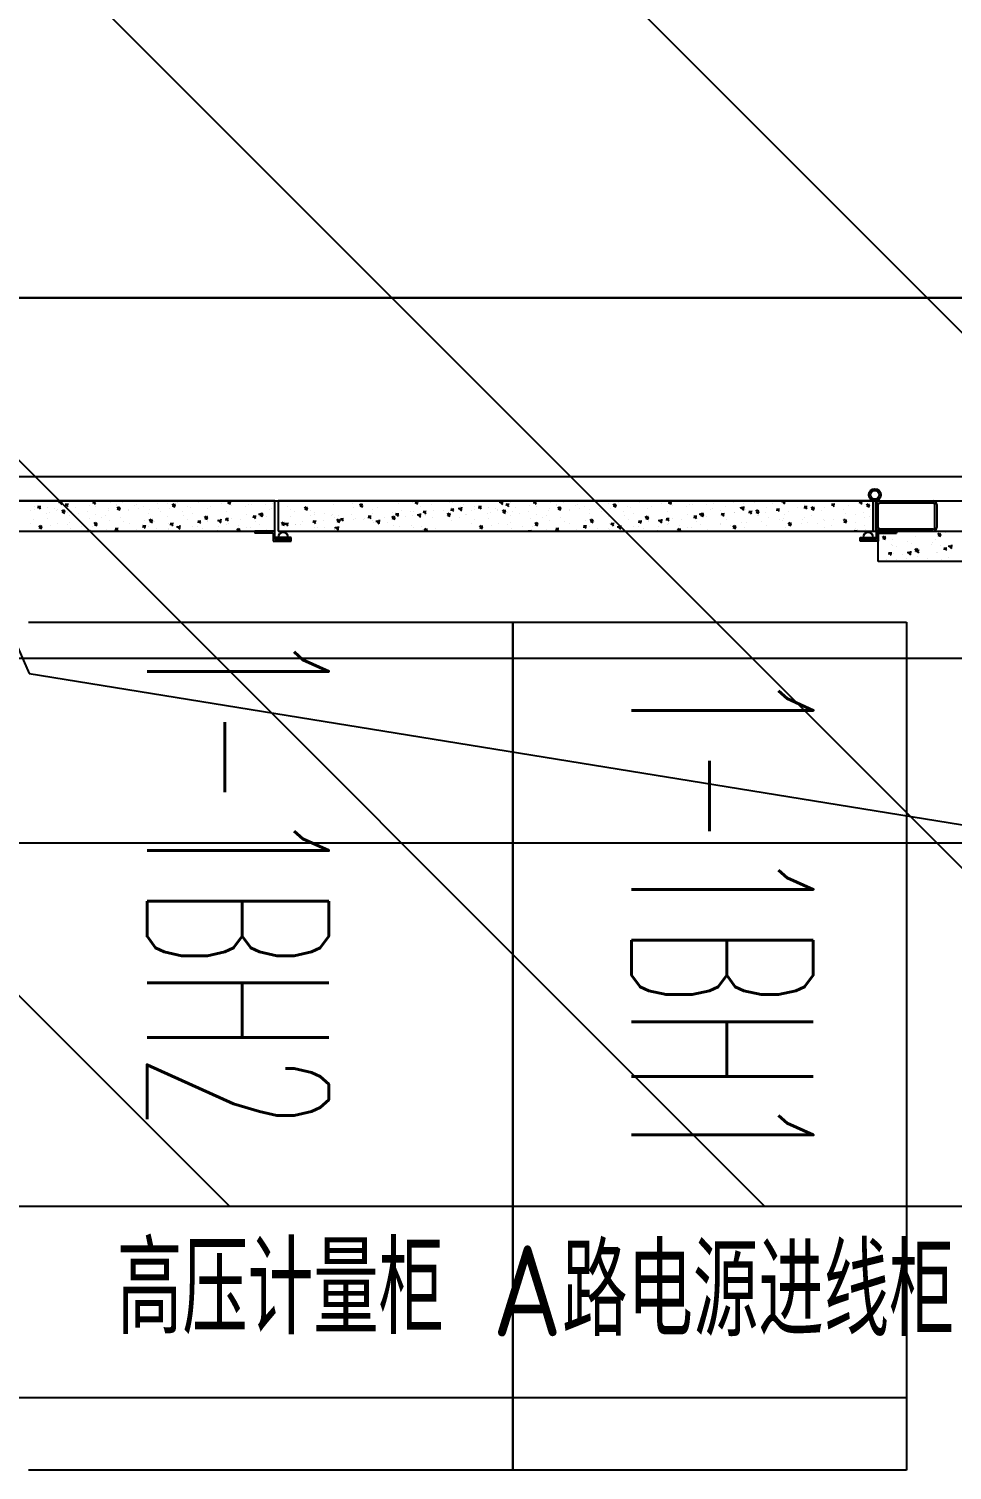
# Model space of a CAD drawing. Extents: x 758840 to 1108724, y -102573 to 143521.
# Drawn here: x 859074 to 860599, y 66293 to 68672 of the extents above; entities that cross this region are included whole.
import ezdxf
from ezdxf.enums import TextEntityAlignment as Align
from ezdxf.xclip import XClip

# ---------------------------------------------------------------- set-up
doc = ezdxf.new("R2010")
doc.units = 0
doc.header["$LTSCALE"] = 1000
doc.header["$MEASUREMENT"] = 0
for name, color, linetype in [('02电气-设备', 255, 'Continuous'), ('02电气-设备基础', 252, 'Continuous'), ('电缆沟', 2, 'Continuous'), ('钢盖板', 6, 'Continuous')]:
    doc.layers.add(name, color=color, linetype=linetype)
doc.styles.get("Standard").update_dxf_attribs({"font": 'gbenor.shx', "bigfont": 'gbcbig.shx'})
doc.styles.add('样式 1', font='simplex8.shx', dxfattribs={"width": 0.7, "height": 6.5, "bigfont": 'hztxt.shx'})

# ---------------------------------------------------------------- blocks, each defined once
blk = doc.blocks.new('BD4-PAL0101-HVPM02')
at = {"layer": '02电气-设备'}
for p, q in [((8381447.4, -4146404.4), (8394807.4, -4146404.4)), ((8390771.9, -4146404.4), (8389789.4, -4146404.4)), ((8390374.1, -4146413.2), (8390374.1, -4146413.2)), ((8390374.1, -4146417.8), (8390374.1, -4146417.8)), ((8390381.3, -4146412.8), (8390380.6, -4146416.8)), ((8390381.4, -4146413.8), (8390385.2, -4146413.5)), ((8390381.4, -4146413.9), (8390384.5, -4146417.6)), ((8390396.3, -4146415.8), (8390396.3, -4146415.8)), ((8390408, -4146416.4), (8390408, -4146416.4)), ((8390412.2, -4146417.9), (8390412.2, -4146417.9)), ((8390414.3, -4146406.6), (8390419.9, -4146405.7)), ((8390414.9, -4146405.3), (8390419.8, -4146410.5)), ((8390419.7, -4146404.4), (8390419, -4146410.4)), ((8390426.9, -4146408.8), (8390426.1, -4146412.8)), ((8390426.9, -4146409.9), (8390430.7, -4146409.5)), ((8390426.9, -4146409.9), (8390430, -4146413.6)), ((8390432.5, -4146407.7), (8390432.5, -4146407.7)), ((8390441.9, -4146415), (8390441.9, -4146415)), ((8390465.1, -4146412.1), (8390465.1, -4146412.1)), ((8390472.4, -4146404.8), (8390471.7, -4146408.8)), ((8390472.5, -4146405.9), (8390476.3, -4146405.5)), ((8390472.5, -4146406), (8390475.5, -4146409.6)), ((8390475.8, -4146413.5), (8390475.8, -4146413.5)), ((8390497.2, -4146416.2), (8390497.2, -4146416.2)), ((8390499.6, -4146406.6), (8390499.6, -4146406.6)), ((8390509.5, -4146410), (8390509.5, -4146410)), ((8390509.7, -4146412.1), (8390509.7, -4146412.1)), ((8390511.1, -4146416.3), (8390514.2, -4146414.2)), ((8390511.6, -4146417.6), (8390516.1, -4146419.3)), ((8390514.2, -4146414.2), (8390515.5, -4146418)), ((8390517.3, -4146404.4), (8390517.2, -4146404.8)), ((8390520.1, -4146404.4), (8390521.1, -4146405.6)), ((8390539.7, -4146411.9), (8390539.7, -4146411.9)), ((8390543.6, -4146410.7), (8390543.6, -4146410.7)), ((8390546.5, -4146416.4), (8390546.5, -4146416.4)), ((8390555.6, -4146413.9), (8390555.6, -4146413.9)), ((8390564.1, -4146417.8), (8390564.1, -4146417.8)), ((8390577.5, -4146409.2), (8390577.5, -4146409.2)), ((8390579.6, -4146417.1), (8390579.6, -4146417.1)), ((8390594.1, -4146408.4), (8390594.1, -4146408.4)), ((8390598, -4146416.3), (8390598, -4146416.3)), ((8390602.3, -4146411.2), (8390605.5, -4146409.1)), ((8390602.9, -4146412.5), (8390607.3, -4146414.2)), ((8390605.5, -4146409.1), (8390606.8, -4146412.9)), ((8390611.4, -4146407.8), (8390611.4, -4146407.8)), ((8390627.1, -4146413.1), (8390627.1, -4146413.1)), ((8390631.9, -4146414.9), (8390631.9, -4146414.9)), ((8390645.3, -4146406.4), (8390645.3, -4146406.4)), ((8390659.7, -4146417.6), (8390659.7, -4146417.6)), ((8390665.8, -4146413.5), (8390665.8, -4146413.5)), ((8390679.2, -4146404.9), (8390679.2, -4146404.9)), ((8390683.1, -4146407.9), (8390683.1, -4146407.9)), ((8390693.6, -4146406.1), (8390696.2, -4146404.4)), ((8390694.2, -4146407.4), (8390698.6, -4146409.1)), ((8390696.8, -4146404.4), (8390698, -4146407.9)), ((8390699, -4146410), (8390699, -4146410)), ((8390699.7, -4146412), (8390699.7, -4146412)), ((8390723, -4146413.1), (8390723, -4146413.1)), ((8390723.9, -4146405.3), (8390723.9, -4146405.3)), ((8390729, -4146410.3), (8390729, -4146410.3)), ((8390733.6, -4146410.6), (8390733.6, -4146410.6)), ((8390756.5, -4146409.8), (8390756.5, -4146409.8)), ((8390766.1, -4146416.6), (8390766.1, -4146416.6)), ((8390767.5, -4146409.2), (8390767.5, -4146409.2)), ((8390771.9, -4146454.4), (8390771.9, -4146404.4)), ((8391759.9, -4146404.4), (8390776.9, -4146404.4)), ((8390776.9, -4146404.4), (8390776.9, -4146454.4)), ((8390793, -4146414.1), (8390793, -4146414.1)), ((8390804.7, -4146405.5), (8390804.7, -4146405.5)), ((8390820.4, -4146416.2), (8390823.6, -4146414)), ((8390821, -4146417.5), (8390825.5, -4146419.2)), ((8390823.6, -4146414.1), (8390824.9, -4146417.9)), ((8390835.8, -4146405.3), (8390835.8, -4146405.3)), ((8390868.8, -4146410.1), (8390868.8, -4146410.1)), ((8390900.6, -4146409.2), (8390900.6, -4146409.2)), ((8390901.4, -4146414.5), (8390901.4, -4146414.5)), ((8390911.7, -4146411.1), (8390914.8, -4146409)), ((8390912.3, -4146412.4), (8390916.7, -4146414.1)), ((8390914.8, -4146409), (8390916.1, -4146412.8)), ((8390916.5, -4146411.3), (8390916.5, -4146411.3)), ((8390940.5, -4146414.5), (8390940.5, -4146414.5)), ((8390975.6, -4146408), (8390975.6, -4146408)), ((8390998.3, -4146406.7), (8390998.3, -4146406.7)), ((8391002.9, -4146406), (8391005.3, -4146404.4)), ((8391003.5, -4146407.3), (8391008, -4146409)), ((8391006.3, -4146404.4), (8391007.4, -4146407.7)), ((8391012.6, -4146414.4), (8391012.6, -4146414.4)), ((8391030.4, -4146410.7), (8391030.4, -4146410.7)), ((8391044, -4146405.3), (8391044, -4146405.3)), ((8391059.9, -4146407.4), (8391059.9, -4146407.4)), ((8391063.5, -4146416.8), (8391062.8, -4146420.8)), ((8391063.4, -4146415.5), (8391063.4, -4146415.5)), ((8391063.6, -4146417.8), (8391067.4, -4146417.5)), ((8391063.6, -4146417.9), (8391066.7, -4146421.6)), ((8391064.8, -4146406.8), (8391064.8, -4146406.8)), ((8391074.2, -4146417.1), (8391079.9, -4146416.2)), ((8391074.8, -4146415.8), (8391079.8, -4146421)), ((8391079.7, -4146414.9), (8391079, -4146420.9)), ((8391083.9, -4146410.5), (8391083.9, -4146410.5)), ((8391101.9, -4146413.2), (8391101.9, -4146413.2)), ((8391101.9, -4146417.8), (8391101.9, -4146417.8)), ((8391109.1, -4146412.8), (8391108.3, -4146416.8)), ((8391109.1, -4146413.8), (8391112.9, -4146413.5)), ((8391109.1, -4146413.9), (8391112.2, -4146417.6)), ((8391124, -4146415.8), (8391124, -4146415.8)), ((8391135.8, -4146416.4), (8391135.8, -4146416.4)), ((8391139.9, -4146417.9), (8391139.9, -4146417.9)), ((8391142, -4146406.6), (8391147.7, -4146405.7)), ((8391142.6, -4146405.3), (8391147.6, -4146410.5)), ((8391147.4, -4146404.4), (8391146.7, -4146410.4)), ((8391154.6, -4146408.8), (8391153.9, -4146412.8)), ((8391154.7, -4146409.9), (8391158.5, -4146409.5)), ((8391154.7, -4146409.9), (8391157.8, -4146413.6)), ((8391160.3, -4146407.7), (8391160.3, -4146407.7)), ((8391169.7, -4146415), (8391169.7, -4146415)), ((8391192.9, -4146412.1), (8391192.9, -4146412.1)), ((8391200.1, -4146404.8), (8391199.4, -4146408.8)), ((8391200.2, -4146405.9), (8391204, -4146405.5)), ((8391200.2, -4146406), (8391203.3, -4146409.6)), ((8391203.6, -4146413.5), (8391203.6, -4146413.5)), ((8391224.9, -4146416.2), (8391224.9, -4146416.2)), ((8391227.3, -4146406.6), (8391227.3, -4146406.6)), ((8391237.2, -4146410), (8391237.2, -4146410)), ((8391237.5, -4146412.1), (8391237.5, -4146412.1)), ((8391238.8, -4146416.3), (8391242, -4146414.2)), ((8391239.4, -4146417.6), (8391243.8, -4146419.3)), ((8391242, -4146414.2), (8391243.2, -4146418)), ((8391245, -4146404.4), (8391245, -4146404.8)), ((8391247.8, -4146404.4), (8391248.8, -4146405.6)), ((8391267.4, -4146411.9), (8391267.4, -4146411.9)), ((8391271.4, -4146410.7), (8391271.4, -4146410.7)), ((8391274.3, -4146416.4), (8391274.3, -4146416.4)), ((8391283.3, -4146413.9), (8391283.3, -4146413.9)), ((8391291.9, -4146417.8), (8391291.9, -4146417.8)), ((8391305.3, -4146409.2), (8391305.3, -4146409.2)), ((8391307.4, -4146417.1), (8391307.4, -4146417.1)), ((8391321.8, -4146408.4), (8391321.8, -4146408.4)), ((8391325.8, -4146416.3), (8391325.8, -4146416.3)), ((8391330.1, -4146411.2), (8391333.2, -4146409.1)), ((8391330.6, -4146412.5), (8391335.1, -4146414.2)), ((8391333.2, -4146409.1), (8391334.5, -4146412.9)), ((8391339.2, -4146407.8), (8391339.2, -4146407.8)), ((8391354.8, -4146413.1), (8391354.8, -4146413.1)), ((8391359.7, -4146414.9), (8391359.7, -4146414.9)), ((8391373.1, -4146406.4), (8391373.1, -4146406.4)), ((8391387.4, -4146417.6), (8391387.4, -4146417.6)), ((8391393.6, -4146413.5), (8391393.6, -4146413.5)), ((8391407, -4146404.9), (8391407, -4146404.9)), ((8391410.8, -4146407.9), (8391410.8, -4146407.9)), ((8391421.3, -4146406.1), (8391423.9, -4146404.4)), ((8391421.9, -4146407.4), (8391426.4, -4146409.1)), ((8391424.6, -4146404.4), (8391425.8, -4146407.9)), ((8391426.7, -4146410), (8391426.7, -4146410)), ((8391427.5, -4146412), (8391427.5, -4146412)), ((8391450.8, -4146413.1), (8391450.8, -4146413.1)), ((8391451.7, -4146405.3), (8391451.7, -4146405.3)), ((8391456.8, -4146410.3), (8391456.8, -4146410.3)), ((8391461.4, -4146410.6), (8391461.4, -4146410.6)), ((8391484.3, -4146409.8), (8391484.3, -4146409.8)), ((8391493.8, -4146416.6), (8391493.8, -4146416.6)), ((8391495.3, -4146409.2), (8391495.3, -4146409.2)), ((8391516.4, -4146413.8), (8391516.4, -4146413.8)), ((8391529.2, -4146407.7), (8391529.2, -4146407.7)), ((8391540.2, -4146415.9), (8391545.8, -4146415)), ((8391540.8, -4146414.6), (8391545.8, -4146419.8)), ((8391545.6, -4146413.7), (8391544.9, -4146419.7)), ((8391546.1, -4146409), (8391546.1, -4146409)), ((8391563.1, -4146406.3), (8391563.1, -4146406.3)), ((8391570.1, -4146406), (8391570.1, -4146406)), ((8391583.1, -4146415.4), (8391583.1, -4146415.4)), ((8391594.1, -4146409.2), (8391594.1, -4146409.2)), ((8391597, -4146404.9), (8391597, -4146404.9)), ((8391601.3, -4146416.7), (8391600.5, -4146420.7)), ((8391601.3, -4146417.8), (8391605.1, -4146417.4)), ((8391601.3, -4146417.9), (8391604.4, -4146421.5)), ((8391608, -4146405.4), (8391613.6, -4146404.5)), ((8391608.8, -4146404.4), (8391613.5, -4146409.3)), ((8391613.3, -4146404.4), (8391612.7, -4146409.2)), ((8391613.3, -4146406), (8391613.3, -4146406)), ((8391634.3, -4146414.5), (8391634.3, -4146414.5)), ((8391646.8, -4146412.7), (8391646.1, -4146416.7)), ((8391646.2, -4146410.7), (8391646.2, -4146410.7)), ((8391646.9, -4146413.8), (8391650.7, -4146413.5)), ((8391646.9, -4146413.9), (8391649.9, -4146417.5)), ((8391650.1, -4146416.5), (8391650.1, -4146416.5)), ((8391657.2, -4146416.5), (8391660.4, -4146414.3)), ((8391657.8, -4146417.7), (8391662.2, -4146419.4)), ((8391660.3, -4146414.3), (8391661.6, -4146418.2)), ((8391678.8, -4146415.2), (8391678.8, -4146415.2)), ((8391681.4, -4146405.9), (8391681.4, -4146405.9)), ((8391692.3, -4146408.8), (8391691.6, -4146412.7)), ((8391692.4, -4146409.8), (8391696.2, -4146409.5)), ((8391692.4, -4146409.9), (8391695.5, -4146413.5)), ((8391718.5, -4146412.2), (8391718.5, -4146412.2)), ((8391737.9, -4146404.8), (8391737.2, -4146408.8)), ((8391737.5, -4146405.2), (8391737.5, -4146405.2)), ((8391738, -4146405.8), (8391741.8, -4146405.5)), ((8391738, -4146405.9), (8391741, -4146409.6)), ((8391748.5, -4146411.4), (8391751.6, -4146409.2)), ((8391749, -4146412.6), (8391753.5, -4146414.4)), ((8391751.6, -4146409.2), (8391752.9, -4146413.1)), ((8391759.9, -4146454.4), (8391759.9, -4146404.4)), ((8391760.4, -4146454.4), (8391760.4, -4146404.2)), ((8391764.4, -4146454.4), (8391764.4, -4146404.2)), ((8391764.9, -4146448.4), (8391764.9, -4146410.4)), ((8391768.1, -4146448.4), (8391768.1, -4146410.4)), ((8391770.9, -4146404.4), (8391858.9, -4146404.4)), ((8391770.9, -4146407.6), (8391858.9, -4146407.6)), ((8391861.7, -4146448.4), (8391861.7, -4146410.4)), ((8391864.9, -4146410.4), (8391864.9, -4146448.4)), ((8390368.2, -4146420), (8390368.2, -4146420)), ((8390369, -4146441.1), (8390369, -4146441.1)), ((8390372.9, -4146435.6), (8390372.9, -4146435.6)), ((8390394.6, -4146424.9), (8390394.6, -4146424.9)), ((8390395.9, -4146433.5), (8390395.9, -4146433.5)), ((8390400.3, -4146424), (8390400.3, -4146424)), ((8390411.2, -4146419.5), (8390411.2, -4146419.5)), ((8390413, -4146440.9), (8390413, -4146440.9)), ((8390419.8, -4146421.4), (8390423, -4146419.3)), ((8390420.4, -4146422.7), (8390424.8, -4146424.4)), ((8390423, -4146419.3), (8390424.2, -4146423.1)), ((8390428.5, -4146423.5), (8390428.5, -4146423.5)), ((8390433, -4146439.8), (8390433, -4146439.8)), ((8390433.3, -4146428.8), (8390433.3, -4146428.8)), ((8390436.2, -4146421.1), (8390436.2, -4146421.1)), ((8390448.2, -4146425.9), (8390448.2, -4146425.9)), ((8390462.4, -4146422.1), (8390462.4, -4146422.1)), ((8390465.9, -4146433.3), (8390465.9, -4146433.3)), ((8390473.2, -4146441.9), (8390476.3, -4146439.8)), ((8390476.3, -4146426.4), (8390476.3, -4146426.4)), ((8390476.3, -4146439.8), (8390477.6, -4146443.6)), ((8390485.2, -4146432.2), (8390485.2, -4146432.2)), ((8390492.2, -4146428.5), (8390492.2, -4146428.5)), ((8390496.3, -4146420.6), (8390496.3, -4146420.6)), ((8390498, -4146437.3), (8390498, -4146437.3)), ((8390516.3, -4146431.6), (8390516.3, -4146431.6)), ((8390522.3, -4146438.6), (8390522.3, -4146438.6)), ((8390530.2, -4146419.2), (8390530.2, -4146419.2)), ((8390530.2, -4146421), (8390530.2, -4146421)), ((8390556.4, -4146436.9), (8390556.4, -4146436.9)), ((8390562.8, -4146425.4), (8390562.8, -4146425.4)), ((8390564.4, -4146436.8), (8390567.6, -4146434.7)), ((8390565, -4146438.1), (8390569.4, -4146439.8)), ((8390567.6, -4146434.7), (8390568.9, -4146438.5)), ((8390572.3, -4146439), (8390572.3, -4146439)), ((8390583.5, -4146422.7), (8390583.5, -4146422.7)), ((8390594.8, -4146429.5), (8390594.8, -4146429.5)), ((8390600.2, -4146440.6), (8390599.5, -4146444.6)), ((8390600.3, -4146441.7), (8390604.1, -4146441.4)), ((8390600.3, -4146441.8), (8390603.4, -4146445.4)), ((8390619.7, -4146422.4), (8390619.7, -4146422.4)), ((8390620.6, -4146429.1), (8390620.6, -4146429.1)), ((8390627.8, -4146434.3), (8390627.8, -4146434.3)), ((8390635.6, -4146424.5), (8390635.6, -4146424.5)), ((8390645.8, -4146436.7), (8390645, -4146440.6)), ((8390645.9, -4146437.7), (8390649.6, -4146437.4)), ((8390645.9, -4146437.8), (8390648.9, -4146441.4)), ((8390655.7, -4146431.7), (8390658.8, -4146429.6)), ((8390656.3, -4146433), (8390660.7, -4146434.7)), ((8390657.6, -4146435.4), (8390657.6, -4146435.4)), ((8390658.8, -4146429.6), (8390660.1, -4146433.4)), ((8390659.7, -4146427.7), (8390659.7, -4146427.7)), ((8390660.4, -4146438.7), (8390660.4, -4146438.7)), ((8390676.9, -4146436.9), (8390682.6, -4146436.1)), ((8390677.5, -4146435.6), (8390682.5, -4146440.8)), ((8390682.3, -4146434.7), (8390681.6, -4146440.7)), ((8390691.3, -4146432.7), (8390690.6, -4146436.6)), ((8390691.4, -4146433.7), (8390695.2, -4146433.4)), ((8390691.4, -4146433.8), (8390694.5, -4146437.5)), ((8390691.7, -4146421.7), (8390691.7, -4146421.7)), ((8390694.6, -4146441.8), (8390694.6, -4146441.8)), ((8390699.8, -4146432.9), (8390699.8, -4146432.9)), ((8390715.7, -4146435), (8390715.7, -4146435)), ((8390724.7, -4146426.4), (8390724.7, -4146426.4)), ((8390736.9, -4146428.7), (8390736.1, -4146432.7)), ((8390736.9, -4146429.7), (8390740.7, -4146429.4)), ((8390737, -4146429.8), (8390740, -4146433.5)), ((8390739.7, -4146438.2), (8390739.7, -4146438.2)), ((8390744.7, -4146426.4), (8390750.3, -4146425.6)), ((8390745.3, -4146425.1), (8390750.2, -4146430.3)), ((8390746.9, -4146426.6), (8390750.1, -4146424.5)), ((8390747.5, -4146427.9), (8390752, -4146429.6)), ((8390750.1, -4146424.2), (8390749.4, -4146430.2)), ((8390750.1, -4146424.5), (8390751.4, -4146428.3)), ((8390757.3, -4146430.9), (8390757.3, -4146430.9)), ((8390763.1, -4146418.4), (8390763.1, -4146418.4)), ((8390782.5, -4146441.7), (8390785.7, -4146439.6)), ((8390783.4, -4146439.3), (8390783.4, -4146439.3)), ((8390785.7, -4146439.6), (8390787, -4146443.5)), ((8390790.2, -4146440.7), (8390789.5, -4146444.7)), ((8390789.8, -4146440.4), (8390789.8, -4146440.4)), ((8390790.3, -4146441.7), (8390794.1, -4146441.4)), ((8390790.3, -4146441.8), (8390793.4, -4146445.5)), ((8390796.8, -4146430.7), (8390796.8, -4146430.7)), ((8390797.1, -4146418.5), (8390797.1, -4146418.5)), ((8390804.5, -4146422.4), (8390804.5, -4146422.4)), ((8390817.3, -4146437.8), (8390817.3, -4146437.8)), ((8390830.1, -4146420.5), (8390830.1, -4146420.5)), ((8390830.7, -4146429.3), (8390830.7, -4146429.3)), ((8390835.8, -4146436.7), (8390835, -4146440.7)), ((8390835.9, -4146437.8), (8390839.7, -4146437.4)), ((8390835.9, -4146437.8), (8390838.9, -4146441.5)), ((8390836.6, -4146426.4), (8390836.6, -4146426.4)), ((8390837.2, -4146423.8), (8390837.2, -4146423.8)), ((8390851.2, -4146436.4), (8390851.2, -4146436.4)), ((8390853.1, -4146425.8), (8390853.1, -4146425.8)), ((8390864.6, -4146427.9), (8390864.6, -4146427.9)), ((8390867.1, -4146426.9), (8390867.1, -4146426.9)), ((8390869.6, -4146431.2), (8390869.6, -4146431.2)), ((8390873.8, -4146436.7), (8390876.9, -4146434.5)), ((8390874.4, -4146437.9), (8390878.8, -4146439.6)), ((8390876.9, -4146434.5), (8390878.2, -4146438.4)), ((8390877.2, -4146429), (8390877.2, -4146429)), ((8390881.3, -4146432.7), (8390880.6, -4146436.7)), ((8390881.4, -4146433.8), (8390885.2, -4146433.4)), ((8390881.4, -4146433.9), (8390884.5, -4146437.5)), ((8390885.1, -4146435), (8390885.1, -4146435)), ((8390898.5, -4146426.4), (8390898.5, -4146426.4)), ((8390902.2, -4146435.7), (8390902.2, -4146435.7)), ((8390904.1, -4146433.2), (8390904.1, -4146433.2)), ((8390917.3, -4146434.3), (8390917.3, -4146434.3)), ((8390919, -4146433.5), (8390919, -4146433.5)), ((8390926.9, -4146428.7), (8390926.1, -4146432.7)), ((8390927, -4146429.8), (8390930.7, -4146429.5)), ((8390927, -4146429.9), (8390930, -4146433.5)), ((8390932.4, -4146425), (8390932.4, -4146425)), ((8390933.2, -4146436.4), (8390933.2, -4146436.4)), ((8390933.5, -4146418.6), (8390933.5, -4146418.6)), ((8390934.3, -4146439.7), (8390934.3, -4146439.7)), ((8390938.7, -4146438.1), (8390944.3, -4146437.3)), ((8390939.3, -4146436.9), (8390944.2, -4146442)), ((8390941.2, -4146439.6), (8390941.2, -4146439.6)), ((8390944.1, -4146435.9), (8390943.4, -4146441.9)), ((8390952.9, -4146432.1), (8390952.9, -4146432.1)), ((8390957.2, -4146439.6), (8390957.2, -4146439.6)), ((8390965, -4146431.6), (8390968.2, -4146429.4)), ((8390965.6, -4146432.9), (8390970.1, -4146434.6)), ((8390966.3, -4146423.6), (8390966.3, -4146423.6)), ((8390966.5, -4146423.4), (8390966.5, -4146423.4)), ((8390968.2, -4146429.5), (8390969.5, -4146433.3)), ((8390972.4, -4146424.8), (8390971.7, -4146428.7)), ((8390972.5, -4146425.8), (8390976.3, -4146425.5)), ((8390972.5, -4146425.9), (8390975.6, -4146429.5)), ((8390980.6, -4146419.8), (8390980.6, -4146419.8)), ((8390986.8, -4146430.7), (8390986.8, -4146430.7)), ((8390996.5, -4146421.9), (8390996.5, -4146421.9)), ((8390999.1, -4146427.8), (8390999.1, -4146427.8)), ((8391000.2, -4146422.1), (8391000.2, -4146422.1)), ((8391006.5, -4146427.6), (8391012.1, -4146426.8)), ((8391007.1, -4146426.3), (8391012, -4146431.5)), ((8391011.9, -4146425.4), (8391011.2, -4146431.4)), ((8391018, -4146420.8), (8391017.2, -4146424.7)), ((8391018, -4146421.8), (8391021.8, -4146421.5)), ((8391018.1, -4146421.9), (8391021.1, -4146425.6)), ((8391020.6, -4146425), (8391020.6, -4146425)), ((8391020.7, -4146429.2), (8391020.7, -4146429.2)), ((8391031.2, -4146431.9), (8391031.2, -4146431.9)), ((8391034.1, -4146420.7), (8391034.1, -4146420.7)), ((8391049.6, -4146420.8), (8391049.6, -4146420.8)), ((8391054.6, -4146427.8), (8391054.6, -4146427.8)), ((8391056.3, -4146426.5), (8391059.5, -4146424.4)), ((8391056.9, -4146427.8), (8391061.3, -4146429.5)), ((8391059.4, -4146424.4), (8391060.7, -4146428.2)), ((8391060.7, -4146430.3), (8391060.7, -4146430.3)), ((8391064.1, -4146436.6), (8391064.1, -4146436.6)), ((8391068, -4146419.3), (8391068, -4146419.3)), ((8391076.6, -4146432.4), (8391076.6, -4146432.4)), ((8391086.7, -4146427.1), (8391086.7, -4146427.1)), ((8391088.5, -4146426.4), (8391088.5, -4146426.4)), ((8391096, -4146420), (8391096, -4146420)), ((8391096.7, -4146441.1), (8391096.7, -4146441.1)), ((8391100.6, -4146435.6), (8391100.6, -4146435.6)), ((8391122.4, -4146424.9), (8391122.4, -4146424.9)), ((8391123.7, -4146433.5), (8391123.7, -4146433.5)), ((8391128.1, -4146424), (8391128.1, -4146424)), ((8391138.9, -4146419.5), (8391138.9, -4146419.5)), ((8391140.7, -4146440.9), (8391140.7, -4146440.9)), ((8391147.6, -4146421.4), (8391150.7, -4146419.3)), ((8391148.1, -4146422.7), (8391152.6, -4146424.4)), ((8391150.7, -4146419.3), (8391152, -4146423.1)), ((8391156.3, -4146423.5), (8391156.3, -4146423.5)), ((8391160.7, -4146439.8), (8391160.7, -4146439.8)), ((8391161, -4146428.8), (8391161, -4146428.8)), ((8391164, -4146421.1), (8391164, -4146421.1)), ((8391175.9, -4146425.9), (8391175.9, -4146425.9)), ((8391190.2, -4146422.1), (8391190.2, -4146422.1)), ((8391193.6, -4146433.3), (8391193.6, -4146433.3)), ((8391200.9, -4146441.9), (8391204.1, -4146439.8)), ((8391204.1, -4146426.4), (8391204.1, -4146426.4)), ((8391204.1, -4146439.8), (8391205.3, -4146443.6)), ((8391213, -4146432.2), (8391213, -4146432.2)), ((8391220, -4146428.5), (8391220, -4146428.5)), ((8391224.1, -4146420.6), (8391224.1, -4146420.6)), ((8391225.7, -4146437.3), (8391225.7, -4146437.3)), ((8391244, -4146431.6), (8391244, -4146431.6)), ((8391250, -4146438.6), (8391250, -4146438.6)), ((8391257.9, -4146421), (8391257.9, -4146421)), ((8391258, -4146419.2), (8391258, -4146419.2)), ((8391284.1, -4146436.9), (8391284.1, -4146436.9)), ((8391290.5, -4146425.4), (8391290.5, -4146425.4)), ((8391292.2, -4146436.8), (8391295.3, -4146434.7)), ((8391292.7, -4146438.1), (8391297.2, -4146439.8)), ((8391295.3, -4146434.7), (8391296.6, -4146438.5)), ((8391300, -4146439), (8391300, -4146439)), ((8391311.3, -4146422.7), (8391311.3, -4146422.7)), ((8391322.6, -4146429.5), (8391322.6, -4146429.5)), ((8391328, -4146440.6), (8391327.2, -4146444.6)), ((8391328.1, -4146441.7), (8391331.9, -4146441.4)), ((8391328.1, -4146441.8), (8391331.1, -4146445.4)), ((8391347.5, -4146422.4), (8391347.5, -4146422.4)), ((8391348.3, -4146429.1), (8391348.3, -4146429.1)), ((8391355.6, -4146434.3), (8391355.6, -4146434.3)), ((8391363.4, -4146424.5), (8391363.4, -4146424.5)), ((8391373.5, -4146436.7), (8391372.8, -4146440.6)), ((8391373.6, -4146437.7), (8391377.4, -4146437.4)), ((8391373.6, -4146437.8), (8391376.7, -4146441.4)), ((8391383.4, -4146431.7), (8391386.6, -4146429.6)), ((8391384, -4146433), (8391388.4, -4146434.7)), ((8391385.4, -4146435.4), (8391385.4, -4146435.4)), ((8391386.6, -4146429.6), (8391387.9, -4146433.4)), ((8391387.4, -4146427.7), (8391387.4, -4146427.7)), ((8391388.2, -4146438.7), (8391388.2, -4146438.7)), ((8391404.7, -4146436.9), (8391410.3, -4146436.1)), ((8391405.3, -4146435.6), (8391410.2, -4146440.8)), ((8391410.1, -4146434.7), (8391409.4, -4146440.7)), ((8391419.1, -4146432.7), (8391418.3, -4146436.6)), ((8391419.1, -4146433.7), (8391422.9, -4146433.4)), ((8391419.2, -4146433.8), (8391422.2, -4146437.5)), ((8391419.5, -4146421.7), (8391419.5, -4146421.7)), ((8391422.4, -4146441.8), (8391422.4, -4146441.8)), ((8391427.5, -4146432.9), (8391427.5, -4146432.9)), ((8391443.4, -4146435), (8391443.4, -4146435)), ((8391452.5, -4146426.4), (8391452.5, -4146426.4)), ((8391464.6, -4146428.7), (8391463.9, -4146432.7)), ((8391464.7, -4146429.7), (8391468.5, -4146429.4)), ((8391464.7, -4146429.8), (8391467.8, -4146433.5)), ((8391467.5, -4146438.2), (8391467.5, -4146438.2)), ((8391472.4, -4146426.4), (8391478.1, -4146425.6)), ((8391473, -4146425.1), (8391478, -4146430.3)), ((8391474.7, -4146426.6), (8391477.8, -4146424.5)), ((8391475.3, -4146427.9), (8391479.7, -4146429.6)), ((8391477.9, -4146424.2), (8391477.2, -4146430.2)), ((8391477.8, -4146424.5), (8391479.1, -4146428.3)), ((8391485.1, -4146430.9), (8391485.1, -4146430.9)), ((8391490.9, -4146418.4), (8391490.9, -4146418.4)), ((8391506.8, -4146420.5), (8391506.8, -4146420.5)), ((8391507.6, -4146441.6), (8391507.6, -4146441.6)), ((8391510.2, -4146424.7), (8391509.4, -4146428.7)), ((8391510.2, -4146425.7), (8391514, -4146425.4)), ((8391510.2, -4146425.8), (8391513.3, -4146429.5)), ((8391517.1, -4146435), (8391517.1, -4146435)), ((8391530.8, -4146423.7), (8391530.8, -4146423.7)), ((8391530.9, -4146423), (8391530.9, -4146423)), ((8391541.5, -4146440.2), (8391541.5, -4146440.2)), ((8391549.4, -4146418.6), (8391549.4, -4146418.6)), ((8391550.1, -4146439.7), (8391550.1, -4146439.7)), ((8391555.7, -4146420.7), (8391555, -4146424.7)), ((8391555.8, -4146421.8), (8391559.6, -4146421.4)), ((8391555.8, -4146421.9), (8391558.9, -4146425.5)), ((8391565.9, -4146421.5), (8391569.1, -4146419.4)), ((8391566.5, -4146422.8), (8391571, -4146424.5)), ((8391567.9, -4146429.3), (8391567.9, -4146429.3)), ((8391569.1, -4146419.4), (8391570.4, -4146423.3)), ((8391570.9, -4146429), (8391570.9, -4146429)), ((8391575.4, -4146438.8), (8391575.4, -4146438.8)), ((8391582, -4146423), (8391582, -4146423)), ((8391586.8, -4146431.1), (8391586.8, -4146431.1)), ((8391604.9, -4146435.7), (8391604.9, -4146435.7)), ((8391609.3, -4146437.3), (8391609.3, -4146437.3)), ((8391610.9, -4146434.2), (8391610.9, -4146434.2)), ((8391614, -4146427.1), (8391614, -4146427.1)), ((8391619.3, -4146442), (8391622.5, -4146439.9)), ((8391620.1, -4146421.8), (8391620.1, -4146421.8)), ((8391622.4, -4146439.9), (8391623.7, -4146443.7)), ((8391642, -4146442.1), (8391642, -4146442.1)), ((8391643.2, -4146435.9), (8391643.2, -4146435.9)), ((8391647, -4146431.9), (8391647, -4146431.9)), ((8391651, -4146439.5), (8391651, -4146439.5)), ((8391657.2, -4146428.1), (8391657.2, -4146428.1)), ((8391666.9, -4146441.6), (8391666.9, -4146441.6)), ((8391674.2, -4146419.7), (8391674.2, -4146419.7)), ((8391677.1, -4146434.5), (8391677.1, -4146434.5)), ((8391679.6, -4146436.3), (8391679.6, -4146436.3)), ((8391694.2, -4146434.5), (8391694.2, -4146434.5)), ((8391710.6, -4146436.9), (8391713.7, -4146434.8)), ((8391710.9, -4146419.3), (8391710.9, -4146419.3)), ((8391711, -4146433), (8391711, -4146433)), ((8391711.1, -4146438.2), (8391715.6, -4146439.9)), ((8391711.7, -4146440.4), (8391711.7, -4146440.4)), ((8391713.7, -4146434.8), (8391715, -4146438.7)), ((8391714.3, -4146425), (8391714.3, -4146425)), ((8391730.2, -4146427.1), (8391730.2, -4146427.1)), ((8391731.2, -4146440.8), (8391731.2, -4146440.8)), ((8391743.9, -4146424), (8391743.9, -4146424)), ((8391744.9, -4146431.6), (8391744.9, -4146431.6)), ((8391754.2, -4146430.3), (8391754.2, -4146430.3)), ((8391755.5, -4146418.6), (8391755.5, -4146418.6)), ((8389789.4, -4146454.4), (8390771.9, -4146454.4)), ((8390381.9, -4146447), (8390385.1, -4146444.8)), ((8390382.5, -4146448.2), (8390386.9, -4146450)), ((8390385.1, -4146444.8), (8390386.3, -4146448.7)), ((8390401.1, -4146445.2), (8390401.1, -4146445.2)), ((8390428.9, -4146443), (8390428.9, -4146443)), ((8390434.1, -4146449.9), (8390434.1, -4146449.9)), ((8390452.9, -4146446.1), (8390452.9, -4146446.1)), ((8390463.6, -4146452.6), (8390463.3, -4146454.4)), ((8390463.7, -4146453.6), (8390467.5, -4146453.3)), ((8390463.7, -4146453.7), (8390464.2, -4146454.4)), ((8390470, -4146446.2), (8390470, -4146446.2)), ((8390473.7, -4146443.2), (8390478.2, -4146444.9)), ((8390493, -4146451.4), (8390493, -4146451.4)), ((8390507, -4146452.5), (8390507, -4146452.5)), ((8390509.1, -4146448.6), (8390508.4, -4146452.6)), ((8390508.7, -4146453.1), (8390508.7, -4146453.1)), ((8390508.9, -4146453.5), (8390508.9, -4146453.5)), ((8390509.2, -4146449.7), (8390513, -4146449.3)), ((8390509.2, -4146449.7), (8390512.3, -4146453.4)), ((8390530.9, -4146442.1), (8390530.9, -4146442.1)), ((8390542.6, -4146451.6), (8390542.6, -4146451.6)), ((8390554.7, -4146444.6), (8390553.9, -4146448.6)), ((8390554.8, -4146445.7), (8390558.6, -4146445.3)), ((8390554.8, -4146445.8), (8390557.8, -4146449.4)), ((8390559.3, -4146445), (8390559.3, -4146445)), ((8390563.5, -4146446.6), (8390563.5, -4146446.6)), ((8390576.5, -4146450.2), (8390576.5, -4146450.2)), ((8390595.6, -4146450.6), (8390595.6, -4146450.6)), ((8390596.3, -4146442.2), (8390596.3, -4146442.2)), ((8390596.3, -4146451.3), (8390596.3, -4146451.3)), ((8390609.1, -4146447.4), (8390614.8, -4146446.6)), ((8390609.8, -4146446.2), (8390614.7, -4146451.3)), ((8390610.4, -4146448.8), (8390610.4, -4146448.8)), ((8390614.6, -4146445.2), (8390613.9, -4146451.2)), ((8390636.4, -4146447.4), (8390636.4, -4146447.4)), ((8390644.3, -4146447.4), (8390644.3, -4146447.4)), ((8390652.3, -4146449.5), (8390652.3, -4146449.5)), ((8390676.4, -4146452.7), (8390676.4, -4146452.7)), ((8390678.2, -4146445.9), (8390678.2, -4146445.9)), ((8390692.5, -4146442.8), (8390692.5, -4146442.8)), ((8390709, -4146452.2), (8390712.2, -4146450.1)), ((8390709.6, -4146453.5), (8390712, -4146454.4)), ((8390712.1, -4146444.5), (8390712.1, -4146444.5)), ((8390712.2, -4146450.1), (8390713.5, -4146453.9)), ((8390725.5, -4146447.6), (8390725.5, -4146447.6)), ((8390731.7, -4146448.2), (8390731.7, -4146448.2)), ((8390771.9, -4146454.4), (8390738.9, -4146454.4)), ((8390738.9, -4146454.4), (8390738.9, -4146457.4)), ((8390768.9, -4146457.4), (8390738.9, -4146457.4)), ((8390746, -4146443.1), (8390746, -4146443.1)), ((8390758.1, -4146452), (8390758.1, -4146452)), ((8390768.9, -4146457.4), (8390768.9, -4146470.9)), ((8390771.9, -4146467.9), (8390771.9, -4146454.4)), ((8390771.9, -4146464.1), (8390771.9, -4146467.9)), ((8390798.9, -4146464.9), (8390771.9, -4146464.9)), ((8390776.9, -4146454.4), (8391759.9, -4146454.4)), ((8390783.1, -4146443), (8390787.5, -4146444.7)), ((8390798.9, -4146467.9), (8390798.9, -4146464.9)), ((8390805.3, -4146443.5), (8390805.3, -4146443.5)), ((8390805.8, -4146442.7), (8390805.8, -4146442.7)), ((8390813.8, -4146443.5), (8390813.8, -4146443.5)), ((8390837.4, -4146447.6), (8390837.4, -4146447.6)), ((8390842.8, -4146449.1), (8390842.8, -4146449.1)), ((8390853.9, -4146448.8), (8390853.9, -4146448.8)), ((8390869.8, -4146450.9), (8390869.8, -4146450.9)), ((8390870.4, -4146452.3), (8390870.4, -4146452.3)), ((8390870.9, -4146448.7), (8390876.6, -4146447.8)), ((8390871.5, -4146447.4), (8390876.5, -4146452.5)), ((8390876.4, -4146446.4), (8390875.7, -4146452.4)), ((8390893.9, -4146454.1), (8390893.9, -4146454.1)), ((8390967.3, -4146444.5), (8390967.3, -4146444.5)), ((8390978.2, -4146445.9), (8390978.2, -4146445.9)), ((8390997.3, -4146444.8), (8390997.3, -4146444.8)), ((8390999.9, -4146449), (8390999.9, -4146449)), ((8391013.2, -4146446.9), (8391013.2, -4146446.9)), ((8391015.2, -4146452.3), (8391015.2, -4146452.3)), ((8391018.4, -4146452.1), (8391021.6, -4146449.9)), ((8391019, -4146453.3), (8391021.7, -4146454.4)), ((8391021.5, -4146449.9), (8391022.8, -4146453.8)), ((8391031.9, -4146453), (8391031.9, -4146453)), ((8391037.3, -4146450.1), (8391037.3, -4146450.1)), ((8391109.7, -4146447), (8391112.8, -4146444.8)), ((8391110.2, -4146448.2), (8391114.7, -4146450)), ((8391112.8, -4146444.8), (8391114.1, -4146448.7)), ((8391128.8, -4146445.2), (8391128.8, -4146445.2)), ((8391156.6, -4146443), (8391156.6, -4146443)), ((8391161.8, -4146449.9), (8391161.8, -4146449.9)), ((8391180.7, -4146446.1), (8391180.7, -4146446.1)), ((8391191.3, -4146452.6), (8391191, -4146454.4)), ((8391191.4, -4146453.6), (8391195.2, -4146453.3)), ((8391191.4, -4146453.7), (8391192, -4146454.4)), ((8391197.8, -4146446.2), (8391197.8, -4146446.2)), ((8391201.5, -4146443.2), (8391205.9, -4146444.9)), ((8391220.8, -4146451.4), (8391220.8, -4146451.4)), ((8391234.8, -4146452.5), (8391234.8, -4146452.5)), ((8391236.9, -4146448.6), (8391236.2, -4146452.6)), ((8391236.5, -4146453.1), (8391236.5, -4146453.1)), ((8391236.7, -4146453.5), (8391236.7, -4146453.5)), ((8391237, -4146449.7), (8391240.8, -4146449.3)), ((8391237, -4146449.7), (8391240, -4146453.4)), ((8391258.7, -4146442.1), (8391258.7, -4146442.1)), ((8391270.3, -4146451.6), (8391270.3, -4146451.6)), ((8391282.4, -4146444.6), (8391281.7, -4146448.6)), ((8391282.5, -4146445.7), (8391286.3, -4146445.3)), ((8391282.5, -4146445.8), (8391285.6, -4146449.4)), ((8391287, -4146445), (8391287, -4146445)), ((8391291.3, -4146446.6), (8391291.3, -4146446.6)), ((8391304.2, -4146450.2), (8391304.2, -4146450.2)), ((8391323.4, -4146450.6), (8391323.4, -4146450.6)), ((8391324.1, -4146442.2), (8391324.1, -4146442.2)), ((8391324.1, -4146451.3), (8391324.1, -4146451.3)), ((8391336.9, -4146447.4), (8391342.5, -4146446.6)), ((8391337.5, -4146446.2), (8391342.4, -4146451.3)), ((8391338.1, -4146448.8), (8391338.1, -4146448.8)), ((8391342.3, -4146445.2), (8391341.6, -4146451.2)), ((8391364.2, -4146447.4), (8391364.2, -4146447.4)), ((8391372, -4146447.4), (8391372, -4146447.4)), ((8391380.1, -4146449.5), (8391380.1, -4146449.5)), ((8391404.1, -4146452.7), (8391404.1, -4146452.7)), ((8391405.9, -4146445.9), (8391405.9, -4146445.9)), ((8391420.3, -4146442.8), (8391420.3, -4146442.8)), ((8391436.8, -4146452.2), (8391439.9, -4146450.1)), ((8391437.4, -4146453.5), (8391439.7, -4146454.4)), ((8391439.8, -4146444.5), (8391439.8, -4146444.5)), ((8391439.9, -4146450.1), (8391441.2, -4146453.9)), ((8391453.2, -4146447.6), (8391453.2, -4146447.6)), ((8391459.4, -4146448.2), (8391459.4, -4146448.2)), ((8391473.7, -4146443.1), (8391473.7, -4146443.1)), ((8391485.8, -4146452), (8391485.8, -4146452)), ((8391507.6, -4146443.5), (8391507.6, -4146443.5)), ((8391523.5, -4146445.6), (8391523.5, -4146445.6)), ((8391528, -4146447.1), (8391531.2, -4146445)), ((8391528.6, -4146448.4), (8391533.1, -4146450.1)), ((8391531.2, -4146445), (8391532.5, -4146448.8)), ((8391547.5, -4146448.7), (8391547.5, -4146448.7)), ((8391582.7, -4146444.2), (8391582.7, -4146444.2)), ((8391587.6, -4146454), (8391587.6, -4146454)), ((8391614.8, -4146448.3), (8391614.8, -4146448.3)), ((8391619.9, -4146443.3), (8391624.3, -4146445)), ((8391647.8, -4146453), (8391647.8, -4146453)), ((8391679, -4146448.4), (8391679, -4146448.4)), ((8391690.9, -4146444.8), (8391690.9, -4146444.8)), ((8391729.1, -4146452.5), (8391728.7, -4146454.4)), ((8391729.2, -4146453.6), (8391733, -4146453.3)), ((8391729.2, -4146453.7), (8391729.8, -4146454.4)), ((8391731, -4146450), (8391731, -4146450)), ((8391737.9, -4146467.9), (8391737.9, -4146464.9)), ((8391737.9, -4146464.9), (8391764.9, -4146464.9)), ((8391744.7, -4146445.2), (8391744.7, -4146445.2)), ((8391746.9, -4146452.1), (8391746.9, -4146452.1)), ((8391760.4, -4146454.4), (8391764.4, -4146454.4)), ((8391764.9, -4146467.9), (8391764.9, -4146454.4)), ((8391764.9, -4146454.4), (8391797.9, -4146454.4)), ((8391764.9, -4146464.1), (8391764.9, -4146467.9)), ((8391767.9, -4146454.4), (8392569.9, -4146454.4)), ((8391767.9, -4146504.4), (8391767.9, -4146454.4)), ((8391767.9, -4146457.4), (8391767.9, -4146470.9)), ((8391767.9, -4146457.4), (8391797.9, -4146457.4)), ((8391858.9, -4146451.2), (8391770.9, -4146451.2)), ((8391858.9, -4146454.4), (8391770.9, -4146454.4)), ((8391775, -4146464.8), (8391778.1, -4146462.6)), ((8391778.1, -4146462.6), (8391779.4, -4146466.5)), ((8391797, -4146458.6), (8391797, -4146458.6)), ((8391797.9, -4146454.4), (8391797.9, -4146457.4)), ((8391830, -4146463.3), (8391830, -4146463.3)), ((8391866.2, -4146459.7), (8391869.4, -4146457.6)), ((8391866.8, -4146460.9), (8391871.2, -4146462.6)), ((8391869.4, -4146457.6), (8391870.6, -4146461.4)), ((8391879, -4146456.9), (8391879, -4146456.9)), ((8390768.9, -4146467.9), (8390768.9, -4146470.9)), ((8390768.9, -4146470.9), (8390798.9, -4146470.9)), ((8390768.9, -4146470.9), (8390771.9, -4146470.9)), ((8390798.9, -4146467.9), (8390771.9, -4146467.9)), ((8390771.9, -4146467.9), (8390798.9, -4146467.9)), ((8390798.9, -4146470.9), (8390798.9, -4146467.9)), ((8391737.9, -4146467.9), (8391764.9, -4146467.9)), ((8391737.9, -4146470.9), (8391737.9, -4146467.9)), ((8391764.9, -4146467.9), (8391737.9, -4146467.9)), ((8391767.9, -4146470.9), (8391737.9, -4146470.9)), ((8391767.9, -4146470.9), (8391764.9, -4146470.9)), ((8391767.9, -4146467.9), (8391767.9, -4146470.9)), ((8391775.5, -4146466), (8391780, -4146467.7)), ((8391775.7, -4146466.2), (8391775.7, -4146466.2)), ((8391786.2, -4146489.1), (8391785.5, -4146493.1)), ((8391789.3, -4146476.5), (8391789.3, -4146476.5)), ((8391791.6, -4146468.3), (8391791.6, -4146468.3)), ((8391791.6, -4146477.7), (8391791.6, -4146477.7)), ((8391797.8, -4146479.7), (8391797.8, -4146479.7)), ((8391815.6, -4146471.5), (8391815.6, -4146471.5)), ((8391815.8, -4146489.7), (8391821.4, -4146488.8)), ((8391816.4, -4146488.3), (8391821.3, -4146493.5)), ((8391821.2, -4146487.4), (8391820.5, -4146493.4)), ((8391823.2, -4146475.1), (8391823.2, -4146475.1)), ((8391828.3, -4146485.2), (8391831.5, -4146483.1)), ((8391828.6, -4146484), (8391828.6, -4146484)), ((8391828.9, -4146486.5), (8391833.3, -4146488.2)), ((8391830.8, -4146484.5), (8391830.8, -4146484.5)), ((8391831.8, -4146485.1), (8391831.1, -4146489.1)), ((8391831.5, -4146483.1), (8391832.7, -4146487)), ((8391832, -4146486.2), (8391835.8, -4146485.9)), ((8391832, -4146486.3), (8391835.1, -4146490)), ((8391855.7, -4146476.7), (8391855.7, -4146476.7)), ((8391857.1, -4146473.6), (8391857.1, -4146473.6)), ((8391862.6, -4146467.8), (8391862.6, -4146467.8)), ((8391863.4, -4146488.9), (8391863.4, -4146488.9)), ((8391871.6, -4146478.8), (8391871.6, -4146478.8)), ((8391877.3, -4146481.2), (8391876.6, -4146485.1)), ((8391877.6, -4146482.2), (8391881.4, -4146481.9)), ((8391877.6, -4146482.3), (8391880.6, -4146486)), ((8391883.5, -4146479.2), (8391889.2, -4146478.3)), ((8391884.2, -4146477.8), (8391889.1, -4146483)), ((8391888.9, -4146476.9), (8391888.2, -4146482.9)), ((8392569.9, -4146504.4), (8391767.9, -4146504.4)), ((8391781.5, -4146501.7), (8391781.5, -4146501.7)), ((8391786.5, -4146490.2), (8391790.3, -4146489.9)), ((8391786.5, -4146490.3), (8391789.5, -4146493.9)), ((8391792.4, -4146491.2), (8391792.4, -4146491.2)), ((8391798.5, -4146500.8), (8391798.5, -4146500.8)), ((8391808.3, -4146493.3), (8391808.3, -4146493.3)), ((8391815.4, -4146500.2), (8391815.4, -4146500.2)), ((8391832.3, -4146496.5), (8391832.3, -4146496.5)), ((8391849.3, -4146498.8), (8391849.3, -4146498.8)), ((8391865.7, -4146490.4), (8391865.7, -4146490.4)), ((8391872.4, -4146501.8), (8391872.4, -4146501.8)), ((8391883.2, -4146497.4), (8391883.2, -4146497.4)), ((8391883.6, -4146504.4), (8391884.8, -4146503.6)), ((8391884.8, -4146503.6), (8391885.1, -4146504.4)), ((8391888.3, -4146503.9), (8391888.3, -4146503.9)), ((8390364.9, -4146604.4), (8391164.9, -4146604.4)), ((8391164.9, -4146604.4), (8391164.9, -4148004.4)), ((8391164.9, -4148004.4), (8391164.9, -4146604.4)), ((8391164.9, -4146604.4), (8391814.9, -4146604.4)), ((8391814.9, -4146604.4), (8391814.9, -4148004.4)), ((8385164.9, -4147884.4), (8391164.9, -4147884.4)), ((8391164.9, -4147884.4), (8391814.9, -4147884.4)), ((8391164.9, -4148004.4), (8390364.9, -4148004.4)), ((8391814.9, -4148004.4), (8391164.9, -4148004.4))]:
    blk.add_line(p, q, dxfattribs=at)
for radius in [10, 7]:
    blk.add_circle((8391762.4, -4146394.4), radius, dxfattribs=at)
for centre, radius, start, end in [((8391770.9, -4146410.4), 6, 90, 180), ((8391770.9, -4146410.4), 2.8, 90, 180), ((8391858.9, -4146410.4), 6, 0, 90), ((8391858.9, -4146410.4), 2.8, 0, 90), ((8390785.4, -4146464.9), 8.49, 0, 180), ((8391751.4, -4146464.9), 8.49, 0, 180), ((8391770.9, -4146448.4), 6, 180, 270), ((8391770.9, -4146448.4), 2.8, 180, 270), ((8391858.9, -4146448.4), 6, 270, 0), ((8391858.9, -4146448.4), 2.8, 270, 0)]:
    blk.add_arc(centre, radius, start, end, dxfattribs=at)
at = {"layer": '02电气-设备', "style": '样式 1', "width": 0.5}
for s, p in [('1-1BH2', (8390560.6, -4146615.1)), ('1-1BH1', (8391360.6, -4146679.4))]:
    blk.add_text(s, height=300, rotation=270, dxfattribs=at).set_placement(p)
at = {"layer": '02电气-设备'}
for s, p in [('高压计量柜', (8390781, -4147704.9)), ('A路电源进线柜', (8391512.5, -4147708.3))]:
    blk.add_text(s, height=150, dxfattribs=at).set_placement(p, align=Align.MIDDLE_CENTER)
blk = doc.blocks.new('A$C675A25EF')
at = {"layer": '钢盖板'}
h = blk.add_hatch(dxfattribs=at)
h.set_pattern_fill('ANSI31', color=8, scale=5000, style=0)
h.set_pattern_definition([(45, (-316780.8, -189325), (-441.94174, 441.94174), [])])
h.paths.add_polyline_path([(56721.3, -23142), (62139.3, -23142), (62139.3, -23542), (56721.3, -23542)], flags=16)
h.paths.add_polyline_path([(62839.3, -23142), (171003.3, -23142), (171003.3, -23542), (62839.3, -23542)], flags=16)
h.paths.add_polyline_path([(171703.3, -23142), (177121.3, -23142), (177121.3, -23542), (171703.3, -23542)], flags=16)
h.paths.add_polyline_path([(177121.3, -47841.9), (177821.3, -47841.9), (177821.3, -24642), (178221.3, -24242), (211693.3, -24242), (211693.3, -25341.9), (211993.3, -25341.9), (211993.3, -24242), (216517.3, -24242), (216517.3, -25341.9), (216817.3, -25341.9), (216817.3, -24242), (216811.3, -24242), (216811.3, -23542), (177821.3, -23542), (177821.3, -23142), (216817.3, -23142), (216817.3, -21342.1), (216517.3, -21342.1), (216517.3, -22442), (211993.3, -22442), (211993.3, -21342.1), (211693.3, -21342.1), (211693.3, -22442), (192141.8, -22442), (192141.8, -21542), (194493.8, -21542), (194493.8, -20942), (184491.8, -20942), (184491.8, -21542), (185341.8, -21542), (185341.8, -22442), (169651.3, -22442), (169651.3, -21542), (171703.3, -21542), (171703.3, -20939.3), (161803.3, -20939.3), (161803.3, -21542), (162851.3, -21542), (162851.3, -22442), (143449.3, -22442), (143449.3, -21342.1), (143149.3, -21342.1), (143149.3, -22442), (138625.3, -22442), (138625.3, -21342.1), (138325.3, -21342.1), (138325.3, -22442), (95517.3, -22442), (95517.3, -21342.1), (95217.3, -21342.1), (95217.3, -22442), (90693.3, -22442), (90693.3, -21342.1), (90393.3, -21342.1), (90393.3, -22442), (70991.3, -22442), (70991.3, -21542), (72039.3, -21542), (72039.3, -20942), (62141.3, -20942), (62141.3, -21542), (64191.3, -21542), (64191.3, -22442), (48500.8, -22442), (48500.8, -21542), (49350.8, -21542), (49350.8, -20942), (39350.8, -20942), (39350.8, -21542), (41700.8, -21542), (41700.8, -22442), (22149.3, -22442), (22149.3, -21342.1), (21849.3, -21342.1), (21849.3, -22442), (17325.3, -22442), (17325.3, -21342.1), (17025.3, -21342.1), (17025.3, -22442), (17031.3, -22442), (17031.3, -23142), (56021.3, -23142), (56021.3, -23542), (17025.3, -23542), (17025.3, -25341.9), (17325.3, -25341.9), (17325.3, -24242), (21849.3, -24242), (21849.3, -25341.9), (22149.3, -25341.9), (22149.3, -24242), (55620.6, -24241.3), (56021.3, -24642), (56021.2, -47872.1), (56721.2, -47875.8), (56720.6, -24642.7), (57121.3, -24242), (64191.3, -24242), (64191.3, -25142), (62141.3, -25142), (62141.3, -25742), (72041.3, -25742), (72041.3, -25142), (70991.3, -25142), (70991.3, -24242), (90393.3, -24242), (90393.3, -25341.9), (90693.3, -25341.9), (90693.3, -24242), (95217.3, -24242), (95217.3, -25341.9), (95517.3, -25341.9), (95517.3, -24242), (138325.3, -24242), (138325.3, -25341.9), (138625.3, -25341.9), (138625.3, -24242), (143149.3, -24242), (143149.3, -25341.9), (143449.3, -25341.9), (143449.3, -24242), (162851.3, -24242), (162851.3, -25142), (161803.3, -25142), (161803.3, -25742), (171703.3, -25742), (171703.3, -25142), (169651.3, -25142), (169651.3, -24242), (176720.6, -24241.3), (177121.3, -24642)])
h.paths.add_polyline_path([(111433.3, -23142), (122409.3, -23142), (122409.3, -22442), (111433.3, -22442)], flags=16)
h.paths.add_polyline_path([(111433.3, -24242), (122409.3, -24242), (122409.3, -23542), (111433.3, -23542)], flags=16)
at = {"layer": '钢盖板', "color": 8}
blk.add_lwpolyline([(17031.3, -23142), (17031.3, -21342.1), (17331.3, -21342.1), (17331.3, -22442), (21851.3, -22442), (21851.3, -21342.1), (22151.3, -21342.1), (22151.3, -22442), (41700.8, -22442), (41700.8, -21542), (39350.8, -21542), (39350.8, -20942), (49350.8, -20942), (49350.8, -21542), (48500.8, -21542), (48500.8, -22442), (90391.3, -22442)], dxfattribs=at)
blk = doc.blocks.new('dlg')
at = {"layer": '电缆沟'}
for p, q in [((684656.2, 162714.9), (616411.2, 162714.9)), ((663256.2, 162714.9), (663527.7, 162094.7)), ((663527.7, 162094.7), (665256.2, 161814.9)), ((666304.2, 161814.9), (656406.2, 161814.9)), ((666304.2, 161214.9), (656406.2, 161214.9))]:
    blk.add_line(p, q, dxfattribs=at)

msp = doc.modelspace()

# ---------------------------------------------------------------- linework, layer by layer
at = {"layer": '02电气-设备基础'}
msp.add_lwpolyline([(865704.28, 67632.53), (847360.28, 67632.53), (847360.28, 67932.53), (865704.28, 67932.53)], close=True, dxfattribs=at)
at = {"layer": '钢盖板', "color": 8}
msp.add_lwpolyline([(806843.02, 68927.64), (806843.02, 67127.75), (807143.02, 67127.75), (807143.02, 68227.64), (811663.02, 68227.64), (811663.02, 67127.75), (811963.02, 67127.75), (811963.02, 68227.64), (880203.02, 68227.64), (880203.02, 67127.75), (880503.02, 67127.75), (880503.02, 68227.64), (885023.02, 68227.64), (885023.02, 67127.75), (885323.02, 67127.75), (885323.02, 68227.64), (901245.02, 68227.64), (901245.02, 68927.64), (852653.02, 68927.64), (852653.02, 69327.64), (901245.02, 69327.64)], dxfattribs=at)

# ---------------------------------------------------------------- block references
at = {"layer": '02电气-设备'}
msp.add_blockref('BD4-PAL0101-HVPM02', (-7531291.39, 4214296.89, 0), dxfattribs=at)
at = {"layer": '电缆沟', "color": 250}
ref = msp.add_blockref('dlg', (195546.85, -94487.22), dxfattribs=at)
XClip(ref).set_block_clipping_path([(593286.1732931416, 142691.8646106179), (716986.1733082433, 211143.5433225089)])
at = {"layer": '钢盖板', "color": 8}
ref = msp.add_blockref('A$C675A25EF', (789811.69, 45785.61), dxfattribs=dict(at, xscale=-1, rotation=180))
XClip(ref).set_block_clipping_path([(-928.670863559, -70942.9526504109), (122721.3291515426, 2298.0898296545)])

doc.saveas('drawing.dxf')
